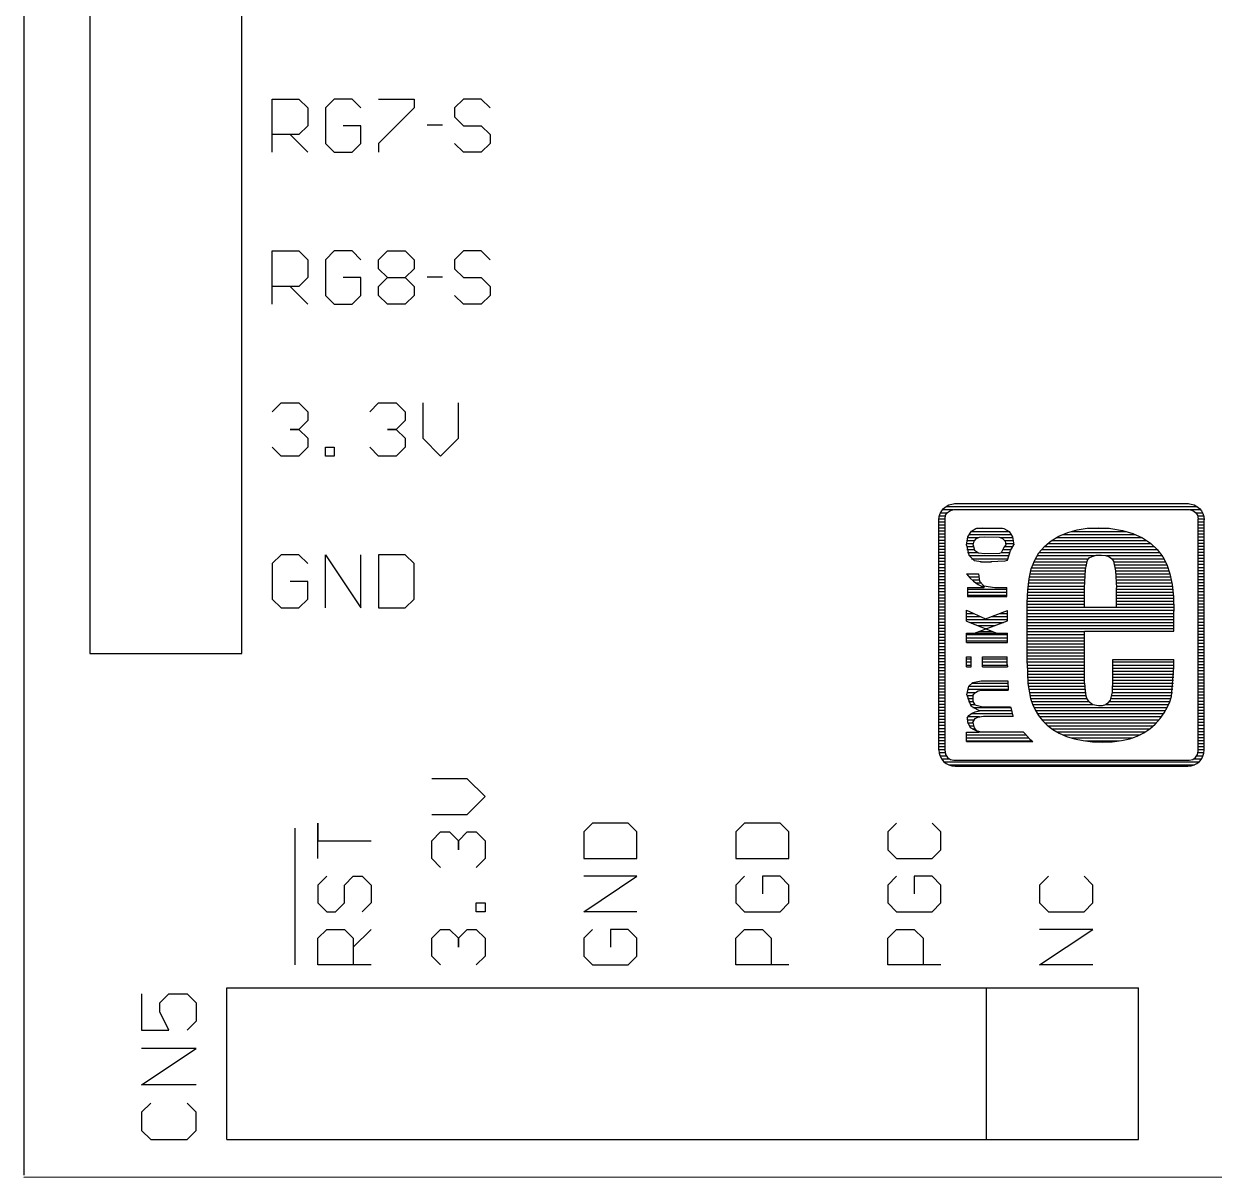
# Model space of a CAD drawing. Extents: x 0 to 60.6, y 0 to 80.8.
# Drawn here: x 0.02 to 19.9, y -0.01 to 19.26 of the extents above; entities that cross this region are included whole.
import ezdxf

# ---------------------------------------------------------------- set-up
doc = ezdxf.new("R2010")
doc.units = 0
doc.layers.add('Layer_1', color=7, linetype='CONTINUOUS')

msp = doc.modelspace()

# ---------------------------------------------------------------- linework, layer by layer
at = {"layer": 'Layer_1', "color": 1}
for points in [[(0.025187, 80.668273), (0.025187, 0.029691)], [(0.024048, -0.005248), (60.630443, 0.013379)]]:
    msp.add_lwpolyline(points, dxfattribs=at)
at = {"layer": 'Layer_1', "color": 7}
for points in [[(1.128462, 74.709459), (1.128462, 8.742399)], [(3.665657, 8.742399), (3.665657, 74.709459)], [(4.173095, 17.115139), (4.173095, 18.00316), (4.617105, 18.00316), (4.764262, 17.856001), (4.764262, 17.559151), (4.617105, 17.411995), (4.173095, 17.411995)], [(5.65228, 17.856001), (5.505123, 18.00316), (5.208271, 18.00316), (5.061114, 17.856001), (5.061114, 17.262298), (5.208271, 17.115139), (5.505123, 17.115139), (5.65228, 17.262298), (5.65228, 17.559151), (5.357966, 17.559151)], [(5.949131, 18.00316), (6.540298, 18.00316), (6.540298, 17.856001), (5.949131, 17.262298), (5.949131, 17.115139)], [(7.808895, 17.856001), (7.661738, 18.00316), (7.364887, 18.00316), (7.217729, 17.856001), (7.217729, 17.706304), (7.364887, 17.559151), (7.661738, 17.559151), (7.808895, 17.411995), (7.808895, 17.262298), (7.661738, 17.115139), (7.364887, 17.115139), (7.217729, 17.262298)], [(6.761034, 17.571834), (7.014753, 17.571834)], [(4.469947, 17.411995), (4.764262, 17.115139)], [(4.173095, 14.577936), (4.173095, 15.465965), (4.617105, 15.465965), (4.764262, 15.318809), (4.764262, 15.021959), (4.617105, 14.874808), (4.173095, 14.874808)], [(5.65228, 15.318809), (5.505123, 15.465965), (5.208271, 15.465965), (5.061114, 15.318809), (5.061114, 14.725087), (5.208271, 14.577936), (5.505123, 14.577936), (5.65228, 14.725087), (5.65228, 15.021959), (5.357966, 15.021959)], [(5.949131, 15.318809), (6.096289, 15.465965), (6.393141, 15.465965), (6.540298, 15.318809), (6.540298, 15.16911), (6.393141, 15.021959), (6.540298, 14.874808), (6.540298, 14.725087), (6.393141, 14.577936), (6.096289, 14.577936), (5.949131, 14.725087), (5.949131, 14.874808), (6.096289, 15.021959), (5.949131, 15.16911), (5.949131, 15.318809)], [(7.808895, 15.318809), (7.661738, 15.465965), (7.364887, 15.465965), (7.217729, 15.318809), (7.217729, 15.16911), (7.364887, 15.021959), (7.661738, 15.021959), (7.808895, 14.874808), (7.808895, 14.725087), (7.661738, 14.577936), (7.364887, 14.577936), (7.217729, 14.725087)], [(6.096289, 15.021959), (6.393141, 15.021959)], [(6.761034, 15.034631), (7.014753, 15.034631)], [(4.469947, 14.874808), (4.764262, 14.577936)], [(4.173095, 12.78162), (4.320253, 12.928771), (4.617105, 12.928771), (4.764262, 12.78162), (4.764262, 12.631929), (4.617105, 12.48475), (4.469947, 12.48475), (4.617105, 12.48475), (4.764262, 12.3376), (4.764262, 12.187909), (4.617105, 12.040758), (4.320253, 12.040758), (4.173095, 12.187909)], [(5.799437, 12.78162), (5.949131, 12.928771), (6.243447, 12.928771), (6.393141, 12.78162), (6.393141, 12.631929), (6.243447, 12.48475), (6.096289, 12.48475), (6.243447, 12.48475), (6.393141, 12.3376), (6.393141, 12.187909), (6.243447, 12.040758), (5.949131, 12.040758), (5.799437, 12.187909)], [(6.687456, 12.928771), (6.687456, 12.3376), (6.984307, 12.040758), (7.281159, 12.3376), (7.281159, 12.928771)], [(5.061114, 12.040758), (5.061114, 12.187909), (5.208271, 12.187909), (5.208271, 12.040758), (5.061114, 12.040758)], [(15.304188, 7.131841), (15.304188, 10.97568), (15.309262, 11.028935), (15.324485, 11.079707), (15.34986, 11.125371), (15.382844, 11.165954), (15.423439, 11.198918), (15.469108, 11.224318), (15.519852, 11.239558), (15.57567, 11.247178)], [(15.365081, 11.145662), (15.53761, 11.145662)], [(15.405676, 7.111521), (15.405676, 10.993432), (15.415825, 11.054335), (15.448809, 11.099999), (15.497016, 11.132962), (15.555371, 11.145662)], [(15.418362, 11.196378), (19.619956, 11.196378)], [(15.555371, 11.145549), (19.480411, 11.145549), (19.541303, 11.132849)], [(15.562982, 11.247149), (19.472799, 11.247149)], [(15.575666, 11.247262), (19.462649, 11.247262), (19.51593, 11.239642), (19.566673, 11.224402), (19.612343, 11.199002), (19.652938, 11.166039), (19.685922, 11.125455), (19.711296, 11.079792), (19.726519, 11.02902), (19.734131, 10.975765)], [(19.500708, 11.145662), (19.673237, 11.145662)], [(19.541303, 11.132962), (19.58951, 11.099999), (19.619956, 11.054335), (19.632642, 10.993432)], [(15.304189, 10.993432), (15.405676, 10.993432)], [(15.304189, 10.942716), (15.405676, 10.942716)], [(15.3118, 11.044175), (15.413288, 11.044175)], [(15.332098, 11.094919), (15.441197, 11.094919)], [(15.405676, 7.111521), (15.415825, 7.053186), (15.448809, 7.004954), (15.497015, 6.971963), (15.555371, 6.961803), (19.480411, 6.961803), (19.541303, 6.971963), (19.58951, 7.004954), (19.619956, 7.053186), (19.632642, 7.111521), (19.632642, 10.993432)], [(19.566672, 6.880692), (19.612342, 6.906092), (19.652937, 6.939112), (19.685921, 6.979667), (19.711295, 7.025387), (19.726517, 7.076103), (19.734127, 7.131954), (19.734128, 10.975793)], [(19.594584, 11.094919), (19.706221, 11.094919)], [(19.625031, 11.044175), (19.723981, 11.044175)], [(19.632642, 10.993432), (19.731593, 10.993432)], [(19.632642, 10.942716), (19.73413, 10.942716)], [(15.304189, 10.891945), (15.405676, 10.891945)], [(15.304189, 10.841173), (15.405676, 10.841173)], [(15.304189, 10.790457), (15.405676, 10.790457)], [(15.304189, 10.739686), (15.405676, 10.739686)], [(15.765973, 10.549524), (15.788807, 10.691623), (15.847163, 10.78549), (15.918204, 10.828642), (16.029841, 10.84106), (16.390122, 10.8309), (16.476387, 10.782696), (16.532205, 10.691369), (16.552503, 10.55943)], [(15.842071, 10.782837), (16.476369, 10.782837)], [(15.93341, 10.833553), (16.364733, 10.833553)], [(16.778314, 8.581053), (16.778314, 9.588304), (16.785925, 9.80141), (16.808761, 9.991712), (16.846818, 10.159183), (16.902637, 10.301253), (16.973678, 10.425572), (17.065017, 10.532139), (17.176654, 10.626007), (17.308588, 10.702122), (17.455745, 10.763025), (17.613051, 10.806149), (17.780506, 10.834089), (17.960646, 10.841709), (18.173771, 10.831464)], [(17.519173, 10.782979), (18.4351, 10.782979)], [(17.790653, 10.833694), (18.14586, 10.833694)], [(18.173771, 10.831577), (18.369135, 10.798557), (18.544201, 10.747842), (18.701507, 10.674238), (18.835979, 10.582939), (18.950153, 10.478912), (19.041491, 10.359645), (19.109996, 10.230246), (19.160739, 10.075447), (19.198798, 9.895333), (19.221632, 9.687279), (19.226706, 9.448801)], [(19.632642, 10.891945), (19.73413, 10.891945)], [(19.632642, 10.841173), (19.73413, 10.841173)], [(19.632642, 10.790457), (19.73413, 10.790457)], [(19.632642, 10.739686), (19.73413, 10.739686)], [(15.304189, 10.68897), (15.405676, 10.68897)], [(15.304189, 10.638227), (15.405676, 10.638227)], [(15.304189, 10.587483), (15.405676, 10.587483)], [(15.304189, 10.53674), (15.405676, 10.53674)], [(15.765972, 10.549553), (15.801492, 10.38719), (15.890294, 10.298375)], [(15.768492, 10.579891), (15.880129, 10.579891)], [(15.773566, 10.630607), (15.900426, 10.630607)], [(15.783715, 10.68135), (15.966393, 10.68135)], [(15.80655, 10.732094), (16.514427, 10.732094)], [(15.877587, 10.549383), (15.900422, 10.468188), (15.963851, 10.425064)], [(15.877589, 10.549383), (15.892812, 10.617907), (15.93087, 10.663542), (15.981614, 10.683862), (16.060267, 10.691482), (16.308912, 10.686402), (16.367268, 10.663542), (16.407863, 10.617907), (16.420549, 10.554463)], [(16.072955, 10.412534), (16.3216, 10.420154), (16.349507, 10.427689), (16.387565, 10.506231), (16.420549, 10.551923), (16.420549, 10.554745)], [(16.329212, 10.68135), (16.537262, 10.68135)], [(16.400254, 10.630607), (16.54741, 10.630607)], [(16.420551, 10.579891), (16.552485, 10.579891)], [(16.448477, 10.303427), (16.501759, 10.463277), (16.552503, 10.557144), (16.552503, 10.559967)], [(17.118296, 10.580033), (18.838514, 10.580033)], [(17.186801, 10.630748), (18.77001, 10.630748)], [(17.267991, 10.681491), (18.686282, 10.681491)], [(17.374553, 10.732235), (18.582258, 10.732235)], [(19.632642, 10.68897), (19.73413, 10.68897)], [(19.632642, 10.638227), (19.73413, 10.638227)], [(19.632642, 10.587483), (19.73413, 10.587483)], [(19.632642, 10.53674), (19.73413, 10.53674)], [(4.764262, 10.244414), (4.617105, 10.391565), (4.320253, 10.391565), (4.173095, 10.244414), (4.173095, 9.650703), (4.320253, 9.503552), (4.617105, 9.503552), (4.764262, 9.650703), (4.764262, 9.947573), (4.469947, 9.947573)], [(5.061114, 9.503552), (5.061114, 10.391565), (5.65228, 9.503552), (5.65228, 10.391565)], [(5.949131, 10.391565), (5.949131, 9.503552), (6.393141, 9.503552), (6.540298, 9.650703), (6.540298, 10.244414), (6.393141, 10.391565), (5.949131, 10.391565)], [(15.304189, 10.485996), (15.405676, 10.485996)], [(15.304189, 10.435224), (15.405676, 10.435224)], [(15.304189, 10.384509), (15.405676, 10.384509)], [(15.768492, 10.52912), (15.877591, 10.52912)], [(15.771029, 10.478404), (15.895352, 10.478404)], [(15.783715, 10.427633), (15.958782, 10.427633)], [(15.80655, 10.376889), (16.468758, 10.376889)], [(15.963856, 10.425093), (16.072955, 10.412675)], [(16.34951, 10.427633), (16.489055, 10.427633)], [(16.372344, 10.478404), (16.509353, 10.478404)], [(16.402791, 10.52912), (16.534725, 10.52912)], [(16.94323, 10.37703), (17.904827, 10.37703)], [(16.976214, 10.427774), (18.993283, 10.427774)], [(17.016809, 10.478517), (18.947614, 10.478517)], [(17.062478, 10.529261), (18.899407, 10.529261)], [(17.737372, 9.514757), (17.737372, 9.839481), (17.750058, 10.143943), (17.783041, 10.301282), (17.813488, 10.339325), (17.864231, 10.364725), (17.930198, 10.382505), (18.016463, 10.387585), (18.084967, 10.379965), (18.143323, 10.362185), (18.186455, 10.331733), (18.219439, 10.28607), (18.254959, 10.123679), (18.267645, 9.839481)], [(18.102728, 10.37703), (19.028804, 10.37703)], [(19.632642, 10.485996), (19.73413, 10.485996)], [(19.632642, 10.435224), (19.73413, 10.435224)], [(19.632642, 10.384509), (19.73413, 10.384509)], [(15.304189, 10.333737), (15.405676, 10.333737)], [(15.304189, 10.283022), (15.405676, 10.283022)], [(15.304189, 10.232278), (15.405676, 10.232278)], [(15.304189, 10.181535), (15.405676, 10.181535)], [(15.847145, 10.326145), (16.453535, 10.326145)], [(15.890295, 10.298375), (16.047601, 10.272975), (16.41042, 10.288187)], [(15.996839, 10.275402), (16.182055, 10.275402)], [(16.41042, 10.288328), (16.448477, 10.303285)], [(16.851891, 10.174056), (17.752595, 10.174056)], [(16.869651, 10.224799), (17.760207, 10.224799)], [(16.889949, 10.275543), (17.772893, 10.275543)], [(16.915321, 10.326287), (17.800802, 10.326287)], [(18.19153, 10.326287), (19.061787, 10.326287)], [(18.221976, 10.275543), (19.089697, 10.275543)], [(18.239737, 10.224799), (19.112531, 10.224799)], [(18.249885, 10.174056), (19.130292, 10.174056)], [(19.632642, 10.333737), (19.73413, 10.333737)], [(19.632642, 10.283022), (19.73413, 10.283022)], [(19.632642, 10.232278), (19.73413, 10.232278)], [(19.632642, 10.181535), (19.73413, 10.181535)], [(15.304189, 10.130763), (15.405676, 10.130763)], [(15.304189, 10.080048), (15.405676, 10.080048)], [(15.304189, 10.029276), (15.405676, 10.029276)], [(15.304189, 9.978561), (15.405676, 9.978561)], [(15.765968, 10.072541), (15.819249, 10.006613), (15.882678, 9.948278), (15.961331, 9.894938), (16.060282, 9.846763)], [(15.76597, 10.072569), (15.963871, 10.072569), (15.984165, 9.95333), (16.05267, 9.874675), (16.235348, 9.846735)], [(15.806553, 10.021684), (15.968933, 10.021684)], [(15.857296, 9.970912), (15.976545, 9.970912)], [(16.806221, 9.971053), (17.739909, 9.971053)], [(16.813833, 10.021825), (17.739909, 10.021825)], [(16.823982, 10.072541), (17.742446, 10.072541)], [(16.836668, 10.123312), (17.74752, 10.123312)], [(18.25496, 10.123312), (19.148052, 10.123312)], [(18.260034, 10.072541), (19.163275, 10.072541)], [(18.262571, 10.021825), (19.175961, 10.021825)], [(18.265108, 9.971053), (19.18611, 9.971053)], [(19.632642, 10.130763), (19.73413, 10.130763)], [(19.632642, 10.080048), (19.73413, 10.080048)], [(19.632642, 10.029276), (19.73413, 10.029276)], [(19.632642, 9.978561), (19.73413, 9.978561)], [(15.304189, 9.927817), (15.405676, 9.927817)], [(15.304189, 9.877045), (15.405676, 9.877045)], [(15.304189, 9.82633), (15.405676, 9.82633)], [(15.304189, 9.775586), (15.405676, 9.775586)], [(15.778644, 9.81871), (16.435777, 9.81871)], [(15.778644, 9.767966), (16.433239, 9.767966)], [(15.778653, 9.846763), (16.060282, 9.846763)], [(15.778653, 9.846763), (15.778653, 9.691992), (16.435787, 9.691992), (16.438327, 9.846763)], [(15.923263, 9.920197), (16.001917, 9.920197)], [(16.012065, 9.869453), (16.070421, 9.869453)], [(16.235353, 9.846763), (16.438329, 9.846763)], [(16.783387, 9.768107), (17.737372, 9.768107)], [(16.785924, 9.818851), (17.737372, 9.818851)], [(16.790998, 9.869595), (17.737372, 9.869595)], [(16.79861, 9.920338), (17.737372, 9.920338)], [(18.267645, 9.920338), (19.193721, 9.920338)], [(18.267645, 9.869595), (19.201333, 9.869595)], [(18.267645, 9.514757), (18.267645, 9.839481)], [(18.267645, 9.818851), (19.208945, 9.818851)], [(18.267645, 9.768107), (19.214019, 9.768107)], [(19.632642, 9.927817), (19.73413, 9.927817)], [(19.632642, 9.877045), (19.73413, 9.877045)], [(19.632642, 9.82633), (19.73413, 9.82633)], [(19.632642, 9.775586), (19.73413, 9.775586)], [(15.304189, 9.724815), (15.405676, 9.724815)], [(15.304189, 9.674071), (15.405676, 9.674071)], [(15.304189, 9.623356), (15.405676, 9.623356)], [(15.304189, 9.572584), (15.405676, 9.572584)], [(15.778644, 9.717251), (16.433239, 9.717251)], [(16.778312, 9.666592), (17.737372, 9.666592)], [(16.778312, 9.615877), (17.737372, 9.615877)], [(16.778312, 9.565133), (17.737372, 9.565133)], [(16.78085, 9.717364), (17.737372, 9.717364)], [(18.267645, 9.717364), (19.219093, 9.717364)], [(18.267645, 9.666592), (19.221631, 9.666592)], [(18.267645, 9.615877), (19.224168, 9.615877)], [(18.267645, 9.565133), (19.226705, 9.565133)], [(19.632642, 9.724815), (19.73413, 9.724815)], [(19.632642, 9.674071), (19.73413, 9.674071)], [(19.632642, 9.623356), (19.73413, 9.623356)], [(19.632642, 9.572584), (19.73413, 9.572584)], [(15.304189, 9.521869), (15.405676, 9.521869)], [(15.304189, 9.471097), (15.405676, 9.471097)], [(15.304189, 9.420381), (15.405676, 9.420381)], [(15.304189, 9.36961), (15.405676, 9.36961)], [(15.765951, 9.283334), (15.765951, 9.466017), (16.0831, 9.318838), (16.448456, 9.463477)], [(15.765958, 9.463505), (15.771032, 9.463505)], [(15.765958, 9.41279), (15.880131, 9.41279)], [(15.765958, 9.362018), (15.991768, 9.362018)], [(15.897884, 9.08036), (16.448456, 9.285874), (16.448456, 9.463477)], [(16.189669, 9.362018), (16.448463, 9.362018)], [(16.319066, 9.41279), (16.448463, 9.41279)], [(16.778312, 9.51439), (17.737372, 9.51439)], [(16.778312, 9.463646), (19.226705, 9.463646)], [(16.778312, 9.412931), (19.226705, 9.412931)], [(16.778312, 9.362159), (19.226705, 9.362159)], [(17.737371, 9.514813), (18.267644, 9.514813)], [(18.267645, 9.51439), (19.226705, 9.51439)], [(19.226705, 9.116428), (19.226705, 9.448801)], [(19.632642, 9.521869), (19.73413, 9.521869)], [(19.632642, 9.471097), (19.73413, 9.471097)], [(19.632642, 9.420381), (19.73413, 9.420381)], [(19.632642, 9.36961), (19.73413, 9.36961)], [(15.304189, 9.318866), (15.405676, 9.318866)], [(15.304189, 9.268123), (15.405676, 9.268123)], [(15.304189, 9.217407), (15.405676, 9.217407)], [(15.304189, 9.166635), (15.405676, 9.166635)], [(15.765951, 9.283334), (16.273389, 9.08036)], [(15.765958, 9.311246), (16.448463, 9.311246)], [(15.824313, 9.260503), (16.379958, 9.260503)], [(15.951173, 9.209759), (16.245487, 9.209759)], [(16.075495, 9.159044), (16.111016, 9.159044)], [(16.778312, 9.311387), (19.226705, 9.311387)], [(16.778312, 9.260644), (19.226705, 9.260644)], [(16.778312, 9.2099), (19.226705, 9.2099)], [(16.778312, 9.159185), (19.226705, 9.159185)], [(19.632642, 9.318866), (19.73413, 9.318866)], [(19.632642, 9.268123), (19.73413, 9.268123)], [(19.632642, 9.217407), (19.73413, 9.217407)], [(19.632642, 9.166635), (19.73413, 9.166635)], [(15.304189, 9.11592), (15.405676, 9.11592)], [(15.304189, 9.065177), (15.405676, 9.065177)], [(15.304189, 9.014433), (15.405676, 9.014433)], [(15.304189, 8.963661), (15.405676, 8.963661)], [(15.765951, 8.925589), (15.765951, 9.08036), (16.273389, 9.08036)], [(15.765951, 8.925589), (16.448456, 8.925589), (16.448456, 9.08036)], [(15.765958, 9.057557), (16.448463, 9.057557)], [(15.765958, 9.006813), (16.448463, 9.006813)], [(15.765958, 8.956069), (16.448463, 8.956069)], [(15.897884, 9.08036), (16.448456, 9.08036)], [(15.976545, 9.108272), (16.202355, 9.108272)], [(16.778312, 9.108413), (17.737372, 9.108413)], [(16.778312, 9.057698), (17.737372, 9.057698)], [(16.778312, 9.006954), (17.737372, 9.006954)], [(16.778312, 8.956182), (17.737372, 8.956182)], [(17.737372, 8.245773), (17.737372, 9.116061), (19.226705, 9.116061)], [(19.632642, 9.11592), (19.73413, 9.11592)], [(19.632642, 9.065177), (19.73413, 9.065177)], [(19.632642, 9.014433), (19.73413, 9.014433)], [(19.632642, 8.963661), (19.73413, 8.963661)], [(15.304189, 8.912918), (15.405676, 8.912918)], [(15.304189, 8.862174), (15.405676, 8.862174)], [(15.304189, 8.811431), (15.405676, 8.811431)], [(15.304189, 8.760715), (15.405676, 8.760715)], [(16.778312, 8.905439), (17.737372, 8.905439)], [(16.778312, 8.854723), (17.737372, 8.854723)], [(16.778312, 8.803952), (17.737372, 8.803952)], [(16.778312, 8.753236), (17.737372, 8.753236)], [(19.632642, 8.912918), (19.73413, 8.912918)], [(19.632642, 8.862174), (19.73413, 8.862174)], [(19.632642, 8.811431), (19.73413, 8.811431)], [(19.632642, 8.760715), (19.73413, 8.760715)], [(1.128462, 8.742399), (3.665657, 8.742399)], [(15.304189, 8.709943), (15.405676, 8.709943)], [(15.304189, 8.659228), (15.405676, 8.659228)], [(15.304189, 8.608428), (15.405676, 8.608428)], [(15.304189, 8.557713), (15.405676, 8.557713)], [(15.765951, 8.517101), (15.842066, 8.517101), (15.842066, 8.687083)], [(15.765951, 8.517101), (15.765951, 8.687083), (15.842066, 8.687083)], [(15.765958, 8.651608), (15.842073, 8.651608)], [(15.765958, 8.600865), (15.842073, 8.600865)], [(15.765958, 8.550121), (15.842073, 8.550121)], [(16.032356, 8.517101), (16.032356, 8.687083), (16.445919, 8.687083)], [(16.032363, 8.651608), (16.445926, 8.651608)], [(16.032363, 8.600865), (16.445926, 8.600865)], [(16.032363, 8.550121), (16.445926, 8.550121)], [(16.445916, 8.557685), (16.448456, 8.517101)], [(16.445919, 8.557685), (16.445919, 8.687083)], [(16.778312, 8.702493), (17.737372, 8.702493)], [(16.778312, 8.651749), (17.737372, 8.651749)], [(16.778312, 8.601006), (17.737372, 8.601006)], [(16.778312, 8.550262), (17.737372, 8.550262)], [(16.778313, 8.581053), (16.790999, 8.241059), (16.834131, 7.992422), (16.867115, 7.893475), (16.910247, 7.799579), (16.966066, 7.708224), (17.032032, 7.624517), (17.110685, 7.543321), (17.204561, 7.472286), (17.313661, 7.411383), (17.435446, 7.358127), (17.569918, 7.317515), (17.714538, 7.287064), (17.869306, 7.269284), (18.034224, 7.261664), (18.199142, 7.269284), (18.353911, 7.287064), (18.490919, 7.317515), (18.612704, 7.360667), (18.724341, 7.416463), (18.823292, 7.482446), (18.914631, 7.561073), (18.995821, 7.654969), (19.064325, 7.751376), (19.117606, 7.842703), (19.160738, 7.934058), (19.186113, 8.022873), (19.226708, 8.515069), (19.226708, 8.641928)], [(18.090042, 7.893418), (18.135711, 7.921358), (18.168695, 7.96451), (18.201679, 8.096421), (18.20929, 8.314635), (18.209291, 8.641928), (19.226706, 8.641928)], [(18.20929, 8.601006), (19.226705, 8.601006)], [(18.20929, 8.550262), (19.226705, 8.550262)], [(19.632642, 8.709943), (19.73413, 8.709943)], [(19.632642, 8.659228), (19.73413, 8.659228)], [(19.632642, 8.608428), (19.73413, 8.608428)], [(19.632642, 8.557713), (19.73413, 8.557713)], [(15.304189, 8.506969), (15.405676, 8.506969)], [(15.304189, 8.456226), (15.405676, 8.456226)], [(15.304189, 8.405482), (15.405676, 8.405482)], [(15.304189, 8.354767), (15.405676, 8.354767)], [(16.032356, 8.517101), (16.448456, 8.517101)], [(16.778312, 8.49949), (17.737372, 8.49949)], [(16.778312, 8.448775), (17.737372, 8.448775)], [(16.78085, 8.398003), (17.737372, 8.398003)], [(18.20929, 8.49949), (19.226705, 8.49949)], [(18.20929, 8.448775), (19.226705, 8.448775)], [(18.20929, 8.398003), (19.226705, 8.398003)], [(19.632642, 8.506969), (19.73413, 8.506969)], [(19.632642, 8.456226), (19.73413, 8.456226)], [(19.632642, 8.405482), (19.73413, 8.405482)], [(19.632642, 8.354767), (19.73413, 8.354767)], [(15.304189, 8.303995), (15.405676, 8.303995)], [(15.304189, 8.25328), (15.405676, 8.25328)], [(15.304189, 8.202508), (15.405676, 8.202508)], [(15.304189, 8.151764), (15.405676, 8.151764)], [(15.768499, 8.052789), (15.801483, 8.1974), (15.869987, 8.258303), (16.006996, 8.286243), (16.453542, 8.286243), (16.461153, 8.131473)], [(15.801478, 8.194916), (16.453537, 8.194916)], [(15.847148, 8.245631), (16.453537, 8.245631)], [(16.783387, 8.34726), (17.737372, 8.34726)], [(16.785924, 8.296544), (17.737372, 8.296544)], [(16.790998, 8.245773), (17.737372, 8.245773)], [(16.796073, 8.195029), (17.739909, 8.195029)], [(17.737372, 8.245773), (17.744983, 8.118942), (17.75767, 8.032667), (17.777967, 7.976815), (17.800802, 7.943851), (17.87438, 7.890596), (17.970794, 7.872816)], [(18.20929, 8.34726), (19.224168, 8.34726)], [(18.20929, 8.296544), (19.221631, 8.296544)], [(18.20929, 8.245773), (19.219093, 8.245773)], [(18.20929, 8.195029), (19.214019, 8.195029)], [(19.632642, 8.303995), (19.73413, 8.303995)], [(19.632642, 8.25328), (19.73413, 8.25328)], [(19.632642, 8.202508), (19.73413, 8.202508)], [(19.632642, 8.151764), (19.73413, 8.151764)], [(15.304189, 8.101021), (15.405676, 8.101021)], [(15.304189, 8.050305), (15.405676, 8.050305)], [(15.304189, 7.999534), (15.405676, 7.999534)], [(15.768494, 8.042657), (15.87252, 8.042657)], [(15.7685, 8.052817), (15.837004, 7.870135), (15.979087, 7.786399)], [(15.771032, 8.093401), (15.915652, 8.093401)], [(15.778644, 8.144144), (16.461149, 8.144144)], [(15.778644, 7.991942), (15.862371, 7.991942)], [(15.867442, 8.035094), (15.869982, 7.938687), (15.905503, 7.882891), (16.0349, 7.852439), (16.501744, 7.849617), (16.509355, 7.816625), (16.53473, 7.720247), (16.544878, 7.697387)], [(15.867449, 8.035065), (15.88521, 8.060465), (15.915657, 8.093457), (15.961326, 8.121397), (16.017145, 8.131557)], [(16.017145, 8.131444), (16.461153, 8.131444)], [(16.803685, 8.144285), (17.742446, 8.144285)], [(16.811296, 8.093542), (17.74752, 8.093542)], [(16.821445, 8.042798), (17.757669, 8.042798)], [(16.834131, 7.992083), (17.770355, 7.992083)], [(18.181381, 7.992083), (19.178498, 7.992083)], [(18.194067, 8.042798), (19.191184, 8.042798)], [(18.201679, 8.093542), (19.201333, 8.093542)], [(18.204216, 8.144285), (19.208945, 8.144285)], [(19.632642, 8.101021), (19.73413, 8.101021)], [(19.632642, 8.050305), (19.73413, 8.050305)], [(19.632642, 7.999534), (19.73413, 7.999534)], [(15.304189, 7.948818), (15.405676, 7.948818)], [(15.304189, 7.898075), (15.405676, 7.898075)], [(15.304189, 7.847275), (15.405676, 7.847275)], [(15.304189, 7.796559), (15.405676, 7.796559)], [(15.776112, 7.664649), (15.801486, 7.707744), (15.847156, 7.740736), (15.908049, 7.766136), (15.97909, 7.786456)], [(15.798941, 7.94117), (15.867445, 7.94117)], [(15.824313, 7.890455), (15.900429, 7.890455)], [(15.869982, 7.839711), (16.504281, 7.839711)], [(15.968933, 7.788939), (16.516967, 7.788939)], [(16.849354, 7.941311), (17.800802, 7.941311)], [(16.867114, 7.890596), (17.876917, 7.890596)], [(16.889949, 7.839852), (19.117605, 7.839852)], [(16.915321, 7.789081), (19.087159, 7.789081)], [(17.970794, 7.872703), (18.034224, 7.875525), (18.090042, 7.893305)], [(18.087505, 7.890596), (19.14044, 7.890596)], [(18.153472, 7.941311), (19.163275, 7.941311)], [(19.632642, 7.948818), (19.73413, 7.948818)], [(19.632642, 7.898075), (19.73413, 7.898075)], [(19.632642, 7.847275), (19.73413, 7.847275)], [(19.632642, 7.796559), (19.73413, 7.796559)], [(15.304189, 7.745788), (15.405676, 7.745788)], [(15.304189, 7.695072), (15.405676, 7.695072)], [(15.304189, 7.644329), (15.405676, 7.644329)], [(15.304189, 7.593585), (15.405676, 7.593585)], [(15.773569, 7.636709), (15.892817, 7.636709)], [(15.776113, 7.664818), (15.778653, 7.598835), (15.826862, 7.507479), (15.971483, 7.428852)], [(15.78118, 7.585993), (15.87252, 7.585993)], [(15.786255, 7.687481), (15.979082, 7.687481)], [(15.842073, 7.738196), (16.529653, 7.738196)], [(15.872515, 7.588477), (15.890275, 7.502173), (15.925796, 7.45905), (15.984151, 7.44127), (16.032358, 7.43619), (16.709789, 7.43619), (16.737698, 7.405738), (16.821425, 7.311871), (16.872169, 7.273799)], [(15.872517, 7.588392), (15.910575, 7.656888), (15.953707, 7.679748), (16.047583, 7.695044)], [(16.047583, 7.695157), (16.544874, 7.697979)], [(16.945767, 7.738337), (19.056713, 7.738337)], [(16.981288, 7.687622), (19.021192, 7.687622)], [(17.021883, 7.63685), (18.983134, 7.63685)], [(17.067552, 7.586135), (18.937465, 7.586135)], [(19.632642, 7.745788), (19.73413, 7.745788)], [(19.632642, 7.695072), (19.73413, 7.695072)], [(19.632642, 7.644329), (19.73413, 7.644329)], [(19.632642, 7.593585), (19.73413, 7.593585)], [(15.304189, 7.542842), (15.405676, 7.542842)], [(15.304189, 7.492126), (15.405676, 7.492126)], [(15.304189, 7.441326), (15.405676, 7.441326)], [(15.304189, 7.390611), (15.405676, 7.390611)], [(15.765958, 7.382991), (16.755463, 7.382991)], [(15.76597, 7.271513), (15.76597, 7.428852), (15.971483, 7.428852)], [(15.806553, 7.535222), (15.877594, 7.535222)], [(15.859834, 7.484506), (15.900429, 7.484506)], [(15.961322, 7.433763), (16.712331, 7.433763)], [(17.120834, 7.535363), (18.886721, 7.535363)], [(17.189338, 7.484647), (18.825828, 7.484647)], [(17.270528, 7.433876), (18.754787, 7.433876)], [(17.374553, 7.383132), (18.663447, 7.383132)], [(19.632642, 7.542842), (19.73413, 7.542842)], [(19.632642, 7.492126), (19.73413, 7.492126)], [(19.632642, 7.441326), (19.73413, 7.441326)], [(19.632642, 7.390611), (19.73413, 7.390611)], [(15.304189, 7.339867), (15.405676, 7.339867)], [(15.304189, 7.289124), (15.405676, 7.289124)], [(15.304189, 7.23838), (15.405676, 7.23838)], [(15.304189, 7.187665), (15.405676, 7.187665)], [(15.765953, 7.271316), (16.872169, 7.274138)], [(15.765958, 7.332247), (16.801133, 7.332247)], [(15.765958, 7.281532), (16.856951, 7.281532)], [(17.514099, 7.332389), (18.539125, 7.332389)], [(17.750058, 7.281673), (18.315852, 7.281673)], [(19.632642, 7.339867), (19.73413, 7.339867)], [(19.632642, 7.289124), (19.73413, 7.289124)], [(19.632642, 7.23838), (19.73413, 7.23838)], [(19.632642, 7.187665), (19.73413, 7.187665)], [(15.304187, 7.131954), (15.309261, 7.076103), (15.324483, 7.025387), (15.349856, 6.979667), (15.382839, 6.939112), (15.423434, 6.90612), (15.469103, 6.88072), (15.519847, 6.865452)], [(15.304189, 7.136893), (15.405676, 7.136893)], [(15.309263, 7.08615), (15.408213, 7.08615)], [(15.321949, 7.035406), (15.425974, 7.035406)], [(15.347321, 6.984663), (15.476717, 6.984663)], [(19.561601, 6.984663), (19.688461, 6.984663)], [(19.612345, 7.035406), (19.71637, 7.035406)], [(19.630105, 7.08615), (19.729056, 7.08615)], [(19.632642, 7.136893), (19.73413, 7.136893)], [(15.390453, 6.933919), (19.647865, 6.933919)], [(15.469106, 6.883175), (19.569213, 6.883175)], [(15.519847, 6.865339), (15.575665, 6.860259), (19.462648, 6.860315), (19.515929, 6.865395), (19.566672, 6.880579)], [(6.83715, 6.055531), (7.428316, 6.055531), (7.725167, 6.352372), (7.428316, 6.649213), (6.83715, 6.649213)], [(4.553674, 3.541156), (4.553674, 5.824645)], [(4.934254, 5.317181), (4.934254, 5.908323), (4.934254, 5.611482), (5.822272, 5.611482)], [(9.374344, 5.317181), (10.262362, 5.317181), (10.262362, 5.761201), (10.115205, 5.908323), (9.521502, 5.908323), (9.374344, 5.761201), (9.374344, 5.317181)], [(11.911539, 5.317181), (12.799557, 5.317181), (12.799557, 5.761201), (12.6524, 5.908323), (12.058696, 5.908323), (11.911539, 5.761201), (11.911539, 5.317181)], [(14.595891, 5.908323), (14.448733, 5.761201), (14.448733, 5.46436), (14.595891, 5.317181), (15.189594, 5.317181), (15.336751, 5.46436), (15.336751, 5.761201), (15.189594, 5.908323)], [(6.984307, 5.16749), (6.83715, 5.317181), (6.83715, 5.611482), (6.984307, 5.761201), (7.134002, 5.761201), (7.281159, 5.611482), (7.281159, 5.46436), (7.281159, 5.611482), (7.428316, 5.761201), (7.57801, 5.761201), (7.725167, 5.611482), (7.725167, 5.317181), (7.57801, 5.16749)], [(5.081411, 5.020368), (4.934254, 4.873161), (4.934254, 4.576319), (5.081411, 4.429197), (5.231105, 4.429197), (5.378263, 4.576319), (5.378263, 4.873161), (5.52542, 5.020368), (5.675115, 5.020368), (5.822272, 4.873161), (5.822272, 4.576319), (5.675115, 4.429197)], [(10.262362, 4.429197), (9.374344, 4.429197), (10.262362, 5.020368), (9.374344, 5.020368)], [(12.058696, 5.020368), (11.911539, 4.873161), (11.911539, 4.576319), (12.058696, 4.429197), (12.6524, 4.429197), (12.799557, 4.576319), (12.799557, 4.873161), (12.6524, 5.020368), (12.355548, 5.020368), (12.355548, 4.726038)], [(14.595891, 5.020368), (14.448733, 4.873161), (14.448733, 4.576319), (14.595891, 4.429197), (15.189594, 4.429197), (15.336751, 4.576319), (15.336751, 4.873161), (15.189594, 5.020368), (14.892742, 5.020368), (14.892742, 4.726038)], [(17.133085, 5.020368), (16.985928, 4.873161), (16.985928, 4.576319), (17.133085, 4.429197), (17.726788, 4.429197), (17.873946, 4.576319), (17.873946, 4.873161), (17.726788, 5.020368)], [(7.725167, 4.429197), (7.57801, 4.429197), (7.57801, 4.576319), (7.725167, 4.576319), (7.725167, 4.429197)], [(5.822272, 3.541156), (4.934254, 3.541156), (4.934254, 3.985148), (5.081411, 4.132327), (5.378263, 4.132327), (5.52542, 3.985148), (5.52542, 3.541156)], [(5.52542, 3.837998), (5.822272, 4.132327)], [(6.984307, 3.541156), (6.83715, 3.688279), (6.83715, 3.985148), (6.984307, 4.132327), (7.134002, 4.132327), (7.281159, 3.985148), (7.281159, 3.837998), (7.281159, 3.985148), (7.428316, 4.132327), (7.57801, 4.132327), (7.725167, 3.985148), (7.725167, 3.688279), (7.57801, 3.541156)], [(9.521502, 4.132327), (9.374344, 3.985148), (9.374344, 3.688279), (9.521502, 3.541156), (10.115205, 3.541156), (10.262362, 3.688279), (10.262362, 3.985148), (10.115205, 4.132327), (9.818354, 4.132327), (9.818354, 3.837998)], [(12.799557, 3.541156), (11.911539, 3.541156), (11.911539, 3.985148), (12.058696, 4.132327), (12.355548, 4.132327), (12.502705, 3.985148), (12.502705, 3.541156)], [(15.336751, 3.541156), (14.448733, 3.541156), (14.448733, 3.985148), (14.595891, 4.132327), (14.892742, 4.132327), (15.039899, 3.985148), (15.039899, 3.541156)], [(17.873946, 3.541156), (16.985928, 3.541156), (17.873946, 4.132327), (16.985928, 4.132327)], [(1.991108, 3.059093), (1.991108, 2.450142), (2.447804, 2.450142), (2.295572, 2.754631), (2.295572, 2.906862), (2.447804, 3.059093), (2.752266, 3.059093), (2.904499, 2.906862), (2.904499, 2.602401), (2.752266, 2.450142)], [(3.411937, 3.16058), (18.635104, 3.16058)], [(3.411937, 0.623374), (3.411937, 3.16058)], [(3.411937, 0.623374), (18.635104, 0.623374), (18.635104, 3.16058)], [(16.097909, 0.623374), (16.097909, 3.16058)], [(2.904499, 1.536758), (1.991108, 1.536758), (2.904499, 2.145709), (1.991108, 2.145709)], [(2.14334, 1.232296), (1.991108, 1.080066), (1.991108, 0.775604), (2.14334, 0.623374), (2.752266, 0.623374), (2.904499, 0.775604), (2.904499, 1.080066), (2.752266, 1.232296)]]:
    msp.add_lwpolyline(points, dxfattribs=at)

doc.saveas('drawing.dxf')
